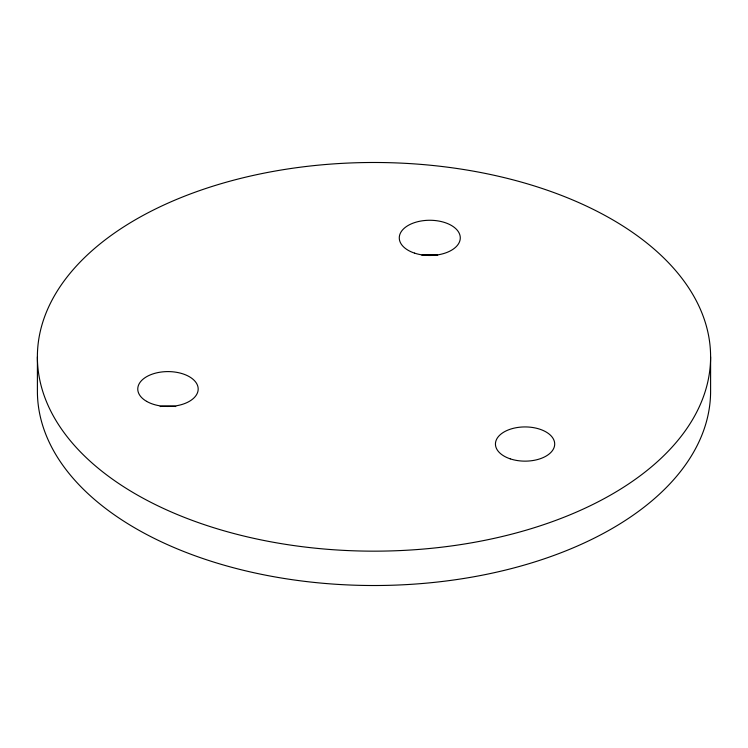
<?xml version="1.0" encoding="UTF-8"?>
<svg xmlns="http://www.w3.org/2000/svg" width="748" height="748" viewBox="0 0 748 748"><rect width="100%" height="100%" fill="white"/><g stroke="black" fill="none" stroke-linecap="round" stroke-linejoin="round"><path stroke-width="1.12" d="M710.6 356.824A336.6 194.33 0 0 1 205.7 525.124A336.6 194.33 0 0 1 205.7 188.524A336.6 194.33 0 0 1 710.6 356.824L710.6 391.176A336.6 194.33 0 0 1 374 585.516A336.6 194.33 0 0 1 37.4 391.176L37.4 356.824M421.891 255.218A30.5 17.606 0 0 1 437.683 255.218M160.156 406.538A30.21 17.438 0 0 1 175.789 406.538M414.532 253.123A30.5 17.606 0 0 0 460.282 237.873A30.5 17.606 0 0 0 414.532 222.624A30.5 17.606 0 0 0 414.532 253.123M510.248 458.851A29.63 17.111 0 0 0 554.698 444.041A29.63 17.111 0 0 0 510.248 429.221A29.63 17.111 0 0 0 510.248 458.851M146.608 401.358A30.21 17.438 0 0 0 197.154 393.541A30.21 17.438 0 0 0 160.156 372.186A30.21 17.438 0 0 0 146.608 401.358"/></g></svg>
